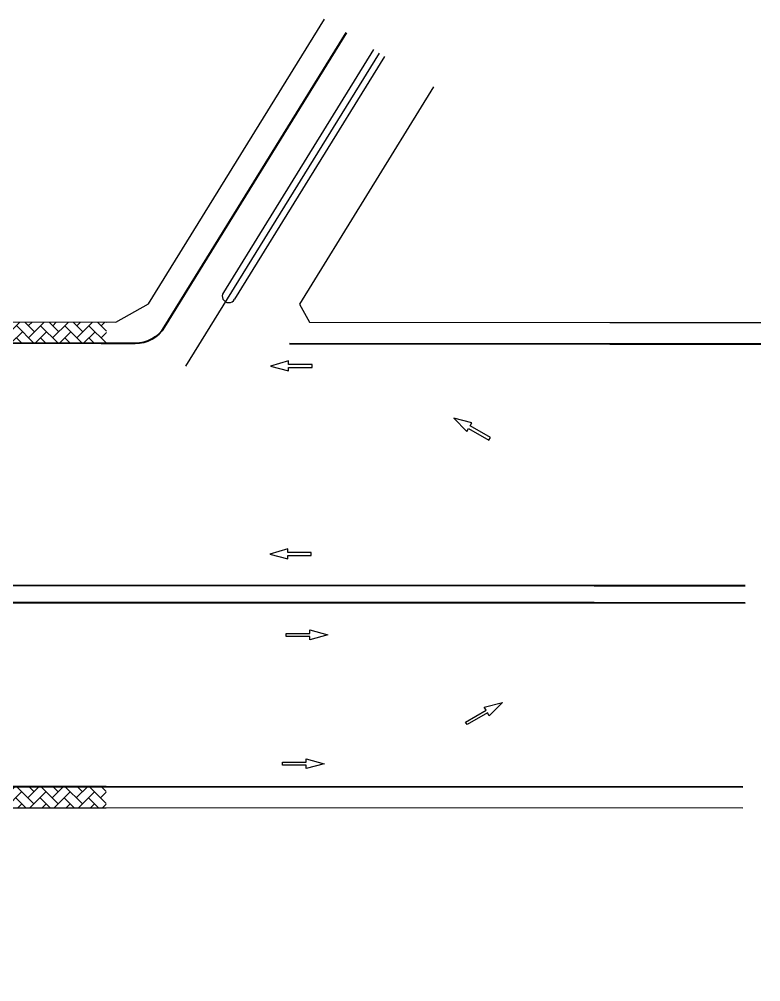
# Model space of a CAD drawing. Header units: millimetres. Extents: x -840588 to 786814, y -467537 to 194195.
# Drawn here: x 613456 to 786814, y -30733 to 194195 of the extents above; entities that cross this region are included whole.
import ezdxf

# ---------------------------------------------------------------- set-up
doc = ezdxf.new("R2010")
doc.units = ezdxf.units.MM
doc.header["$LTSCALE"] = 100
doc.header["$MEASUREMENT"] = 0
for name, color, linetype in [('1gt tim duong', 10, 'Continuous'), ('gthong-phan lanxe', 9, 'Continuous'), ('gthong-viahe', 5, 'Continuous')]:
    doc.layers.add(name, color=color, linetype=linetype)
doc.layers.add('ahs-duongle NCV', color=250, linetype='Continuous', lineweight=13)
doc.layers.add('gthong-duong', color=7, linetype='Continuous', lineweight=40)

# ---------------------------------------------------------------- blocks, each defined once
blk = doc.blocks.new('ARR-LT-T')
blk.add_lwpolyline([(-4.21, 1.13), (-4.21, 0.35), (-9.71, 0.35), (-9.71, -0.35), (-4.21, -0.35), (-4.21, -1.18), (0, 0)], close=True)

msp = doc.modelspace()

# ---------------------------------------------------------------- hatches: boundary and pattern name
at = {"layer": 'ahs-duongle NCV'}
h = msp.add_hatch(dxfattribs=at)
h.set_pattern_fill('AR-HBONE', color=256, scale=500, angle=-54.30732, style=0)
h.set_pattern_definition([(44.93257, (61165.3, 58185.5), (3.329, 2828.425), [6000, -2000]), (134.93257, (62581.2, 59598), (3.329, 2828.425), [6000, -2000])])
h.paths.add_polyline_path([(633848, 118418), (633850, 123418), (534640, 123463), (534132, 118463)])
h = msp.add_hatch(dxfattribs=at)
h.set_pattern_fill('AR-HBONE', color=256, scale=500, angle=-54.30732, style=0)
h.set_pattern_definition([(44.93257, (61165.3, 58185.5), (3.329, 2828.425), [6000, -2000]), (134.93257, (62581.2, 59598), (3.329, 2828.425), [6000, -2000])])
edge = h.paths.add_edge_path()
edge.add_arc((604666, 2931), 12000, 89.99885, 144.2886)
edge.add_line((594923, 9936), (633805, 9918))
edge.add_line((633805, 9918), (633807, 14918))
edge.add_line((633807, 14918), (604666, 14931))

# ---------------------------------------------------------------- linework, layer by layer
at = {"layer": '1gt tim duong', "ltscale": 3}
msp.add_lwpolyline([(697571, 186307), (652324, 113120)], dxfattribs=at)
at = {"layer": 'gthong-duong', "ltscale": 2}
for points in [[(689916, 191040), (647361, 122208, -0.2600139), (640553, 118415), (632586, 118419, -0.0000012), (632586, 118419), (476232, 118490)], [(607509, -42121), (593322, -981, -0.5153288), (604672, 14931), (782640, 14849)]]:
    msp.add_lwpolyline(points, format="xyb", dxfattribs=at)
at = {"layer": 'gthong-duong'}
for points in [[(676674, 118397), (751551, 118362, -0.0000388), (751552, 118362), (786812, 118340)], [(611167, 61930), (747890, 61865, -0.0000388), (747891, 61865), (783160, 61844)]]:
    msp.add_lwpolyline(points, format="xyb", dxfattribs=at)
msp.add_lwpolyline([(611166, 57928), (747888, 57865), (783158, 57844)], dxfattribs=at)
at = {"layer": 'gthong-viahe'}
for p, q in [((643682, 127666), (684812, 194195)), ((696295, 187096), (661204, 130336)), ((698847, 185518), (663755, 128758)), ((710330, 178419), (678942, 127650)), ((678942, 127650), (681313, 123394))]:
    msp.add_line(p, q, dxfattribs=at)
at = {"layer": 'gthong-viahe', "ltscale": 2}
msp.add_line((594923, 9936), (633805, 9918), dxfattribs=at)
at = {"layer": 'gthong-viahe'}
for points in [[(286376, 135136), (295145, 123574), (461949, 123496), (636055, 123417), (643682, 127666)], [(782638, 9850), (599754, 9934), (595034, 3284), (610539, -41705)]]:
    msp.add_lwpolyline(points, dxfattribs=at)
at = {"layer": 'gthong-viahe', "ltscale": 2}
msp.add_lwpolyline([(470001, 123493), (633850, 123418)], dxfattribs=at)
msp.add_lwpolyline([(470001, 123493), (633850, 123418)], dxfattribs=at)
for points in [[(470001, 123493), (472223, 120506, 0.2370121), (476232, 118490), (633848, 118418)], [(633807, 14918), (604672, 14931, 0.5153288), (593322, -981), (594338, -3927)]]:
    msp.add_lwpolyline(points, format="xyb", dxfattribs=at)
at = {"layer": 'gthong-viahe'}
msp.add_lwpolyline([(681313, 123394), (751549, 123362, -0.0000388), (751559, 123362), (786814, 123340)], format="xyb", dxfattribs=at)
msp.add_arc((662430, 129467), 1503, 144.70244, 331.84564, dxfattribs=at)

# ---------------------------------------------------------------- block references
at = {"layer": 'gthong-phan lanxe', "ltscale": 8}
for p, xscale, yscale, zscale, rotation in [((672223, 113160), 999.9999999999999, 999.9999999999999, 999.9999999999999, 179.9772591828279), ((715024, 100972), 999.9999999999995, 999.9999999999995, 999.9999999999995, 149.977259184433), ((672012, 69220), 999.9999999999999, 999.9999999999999, 999.9999999999999, 179.9772591828279), ((685565, 50320), -999.9999999999999, 999.9999999999999, 1000.000000000001, 179.9772591828279), ((726410, 34508), -1000.000000000001, 1000.000000000001, 1000.000000000001, 209.9772591812228), ((684742, 20193), -999.9999999999999, 999.9999999999999, 1000.000000000001, 179.9772591828279)]:
    msp.add_blockref('ARR-LT-T', p, dxfattribs=dict(at, xscale=xscale, yscale=yscale, zscale=zscale, rotation=rotation))

doc.saveas('drawing.dxf')
